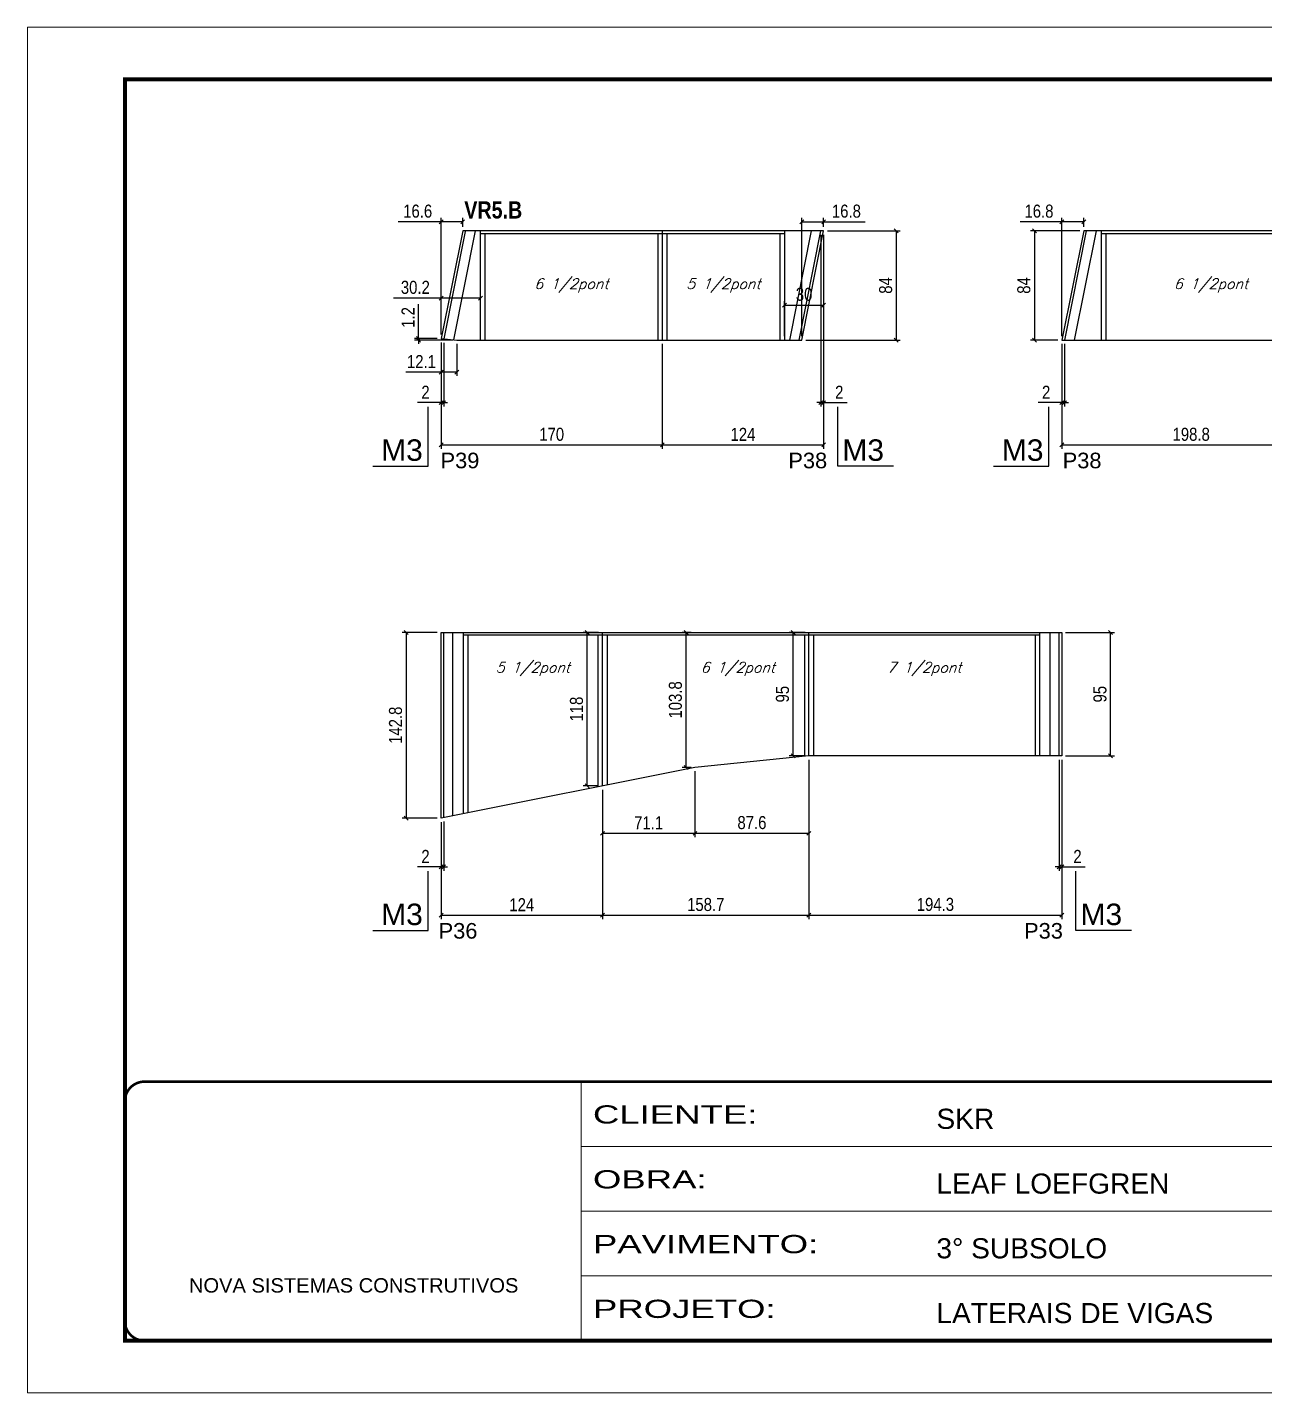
# Model space of a CAD drawing. Extents: x 3309 to 9590, y -2522 to 15424.
# Drawn here: x 6506 to 7457, y 5518 to 6568 of the extents above; entities that cross this region are included whole.
import ezdxf

# ---------------------------------------------------------------- set-up
doc = ezdxf.new("R2010")
doc.units = 0
doc.linetypes.add('CONTINUO', pattern=[0])
doc.linetypes.add('DASHED', pattern=[0.75, 0.5, -0.25])
for name, color, linetype in [('5', 5, 'Continuous'), ('COTA', 241, 'Continuous'), ('NOMENCLATURA', 7, 'Continuous'), ('Painéis', 200, 'Continuous'), ('SARR_2.2x7', 40, 'Continuous'), ('SARR_3.5x7', 81, 'Continuous'), ('texto', 7, 'Continuous')]:
    doc.layers.add(name, color=color, linetype=linetype)
doc.layers.add('Folhas', color=255, linetype='Continuous', lineweight=9)
doc.layers.add('SARRAFO DE PRESSAO', color=251, linetype='DASHED', lineweight=9)
doc.styles.add('ARIAL', font='arial.ttf')
doc.styles.add('COTA TECNICA', font='techl___.ttf', dxfattribs={"height": 10})
doc.styles.add('Romans', font='romans.shx')
doc.styles.get("Standard").update_dxf_attribs({"font": 'arial.ttf'})
doc.styles.add('TECNICA', font='techb___.ttf', dxfattribs={"height": 10})
doc.styles.add('Tecnologia', font='')
doc.styles.get('Tecnologia').set_extended_font_data('Forgotten Futurist')
doc.dimstyles.new('PAINEL', dxfattribs={"dimtxt": 10, "dimasz": 3, "dimexe": 3, "dimexo": 3, "dimgap": 3, "dimtad": 1, "dimdec": 1, "dimzin": 12, "dimdsep": 46, "dimtxsty": 'COTA TECNICA', "dimblk1": 'OBLIQUE', "dimblk2": 'OBLIQUE', "dimsah": 1, "dimcen": 0.9, "dimclrd": 4, "dimclre": 4, "dimclrt": 240, "dimadec": 1, "dimazin": 3, "dimtfac": 1, "dimtdec": 1, "dimtmove": 0, "dimatfit": 3, "dimfxl": 1, "dimtolj": 1, "dimtzin": 12, "dimarcsym": 0})

# ---------------------------------------------------------------- blocks, each defined once
blk = doc.blocks.new('9999999999')
at = {"color": 30, "linetype": 'CONTINUO'}
for p, q in [((98564.6, 34230.2), (98564.6, 34429.4)), ((98564.6, 34379.6), (99584, 34379.6)), ((98564.6, 34329.8), (99488, 34329.8)), ((98564.6, 34280), (99488, 34280))]:
    blk.add_line(p, q, dxfattribs=at)
at = {"color": 30, "linetype": 'CONTINUO', "const_width": 2}
blk.add_lwpolyline([(99584, 34230.2), (99584, 34414.4, 0.414214), (99569, 34429.4), (98229, 34429.4, 0.414214), (98214, 34414.4), (98214, 34245.2, 0.414214), (98229, 34230.2), (99584, 34230.2)], format="xyb", dxfattribs=at)
at = {"layer": 'Folhas'}
blk.add_lwpolyline([(98139, 34190.2), (99624, 34190.2), (99624, 35240.2), (98139, 35240.2)], close=True, dxfattribs=at)
at = {"layer": 'Folhas', "color": 30, "const_width": 3}
blk.add_lwpolyline([(98214, 34230.2), (99584, 34230.2), (99584, 35200.2), (98214, 35200.2)], close=True, dxfattribs=at)
at = {"color": 7, "linetype": 'Continuous', "ltscale": 5, "style": 'ARIAL'}
for s, height, p in [('SKR', 15.48, (98837.7, 34393.1)), ('LEAF LOEFGREN', 15.483, (98837.7, 34343.3)), ('3° SUBSOLO', 15.48, (98837.7, 34293.5)), ('NOVA SISTEMAS CONSTRUTIVOS', 11.059, (98263.2, 34267.2)), ('LATERAIS DE VIGAS', 15.483, (98837.7, 34243.7))]:
    blk.add_text(s, height=height, dxfattribs=at).set_placement(p)
at = {"layer": 'Folhas', "color": 7, "style": 'Tecnologia', "width": 1.5}
for s, p in [('CLIENTE:', (98573.7, 34397.2)), ('OBRA:', (98573.7, 34347.3)), ('PAVIMENTO:', (98573.7, 34297.5)), ('PROJETO:', (98573.7, 34247.7))]:
    blk.add_text(s, height=14, dxfattribs=at).set_placement(p)
blk = doc.blocks.new('_Oblique')
at = {"color": 0, "linetype": 'ByBlock', "lineweight": -2}
blk.add_line((-0.5, -0.5), (0.5, 0.5), dxfattribs=at)
blk = doc.blocks.new('*D979')
at = {"layer": 'COTA', "color": 4, "lineweight": -2, "transparency": 16777216}
for p, q in [((7121.4, 6411.3), (7177.2, 6411.3)), ((7174.2, 6411.3), (7174.2, 6327.3)), ((7104.6, 6327.3), (7177.2, 6327.3))]:
    blk.add_line(p, q, dxfattribs=at)
at = {"layer": 'Defpoints', "color": 0, "transparency": 16777216}
for p in [(7118.4, 6411.3), (7101.6, 6327.3), (7174.2, 6327.3)]:
    blk.add_point(p, dxfattribs=at)
at = {"layer": 'COTA', "color": 4, "lineweight": -2, "transparency": 16777216, "xscale": 3, "yscale": 3, "zscale": 3}
for p, rotation in [((7174.2, 6411.3), 90), ((7174.2, 6327.3), 270)]:
    blk.add_blockref('_Oblique', p, dxfattribs=dict(at, rotation=rotation))
at = {"layer": 'COTA', "color": 240, "transparency": 16777216, "insert": (7166.1, 6369.3), "char_height": 10, "attachment_point": 5, "rotation": 90, "style": 'COTA TECNICA'}
blk.add_mtext('\\A1;84', dxfattribs=at)
blk = doc.blocks.new('*D980')
at = {"layer": 'COTA', "color": 4, "lineweight": -2, "transparency": 16777216}
for p, q in [((6824.4, 6325.5), (6824.4, 6243.7)), ((6994.4, 6324.3), (6994.4, 6243.7)), ((6824.4, 6246.7), (6994.4, 6246.7))]:
    blk.add_line(p, q, dxfattribs=at)
at = {"layer": 'Defpoints', "color": 0, "transparency": 16777216}
for p in [(6824.4, 6328.5), (6994.4, 6327.3), (6994.4, 6246.7)]:
    blk.add_point(p, dxfattribs=at)
at = {"layer": 'COTA', "color": 4, "lineweight": -2, "transparency": 16777216, "xscale": 3, "yscale": 3, "zscale": 3, "rotation": 180}
blk.add_blockref('_Oblique', (6824.4, 6246.7), dxfattribs=at)
at = {"layer": 'COTA', "color": 4, "lineweight": -2, "transparency": 16777216, "xscale": 3, "yscale": 3, "zscale": 3}
blk.add_blockref('_Oblique', (6994.4, 6246.7), dxfattribs=at)
at = {"layer": 'COTA', "color": 240, "transparency": 16777216, "insert": (6909.4, 6254.8), "char_height": 10, "attachment_point": 5, "style": 'COTA TECNICA'}
blk.add_mtext('\\A1;170', dxfattribs=at)
blk = doc.blocks.new('*D981')
at = {"layer": 'COTA', "color": 4, "lineweight": -2, "transparency": 16777216}
for p, q in [((7301.5, 6324.3), (7301.5, 6243.7)), ((7500.3, 6324.3), (7500.3, 6243.7)), ((7301.5, 6246.7), (7500.3, 6246.7))]:
    blk.add_line(p, q, dxfattribs=at)
at = {"layer": 'Defpoints', "color": 0, "transparency": 16777216}
for p in [(7301.5, 6327.3), (7500.3, 6327.3), (7500.3, 6246.7)]:
    blk.add_point(p, dxfattribs=at)
at = {"layer": 'COTA', "color": 4, "lineweight": -2, "transparency": 16777216, "xscale": 3, "yscale": 3, "zscale": 3, "rotation": 180}
blk.add_blockref('_Oblique', (7301.5, 6246.7), dxfattribs=at)
at = {"layer": 'COTA', "color": 4, "lineweight": -2, "transparency": 16777216, "xscale": 3, "yscale": 3, "zscale": 3}
blk.add_blockref('_Oblique', (7500.3, 6246.7), dxfattribs=at)
at = {"layer": 'COTA', "color": 240, "transparency": 16777216, "insert": (7400.9, 6254.8), "char_height": 10, "attachment_point": 5, "style": 'COTA TECNICA'}
blk.add_mtext('\\A1;198.8', dxfattribs=at)
blk = doc.blocks.new('*D982')
at = {"layer": 'COTA', "color": 4, "lineweight": -2, "transparency": 16777216}
for p, q in [((7118.4, 6408.3), (7118.4, 6243.7)), ((6994.4, 6324.3), (6994.4, 6243.7)), ((6994.4, 6246.7), (7118.4, 6246.7))]:
    blk.add_line(p, q, dxfattribs=at)
at = {"layer": 'Defpoints', "color": 0, "transparency": 16777216}
for p in [(7118.4, 6411.3), (6994.4, 6327.3), (7118.4, 6246.7)]:
    blk.add_point(p, dxfattribs=at)
at = {"layer": 'COTA', "color": 4, "lineweight": -2, "transparency": 16777216, "xscale": 3, "yscale": 3, "zscale": 3, "rotation": 180}
blk.add_blockref('_Oblique', (6994.4, 6246.7), dxfattribs=at)
at = {"layer": 'COTA', "color": 4, "lineweight": -2, "transparency": 16777216, "xscale": 3, "yscale": 3, "zscale": 3}
blk.add_blockref('_Oblique', (7118.4, 6246.7), dxfattribs=at)
at = {"layer": 'COTA', "color": 240, "transparency": 16777216, "insert": (7056.4, 6254.8), "char_height": 10, "attachment_point": 5, "style": 'COTA TECNICA'}
blk.add_mtext('\\A1;124', dxfattribs=at)
blk = doc.blocks.new('*D983')
at = {"layer": 'COTA', "color": 4, "lineweight": -2, "transparency": 16777216}
for p, q in [((6824.4, 6418.3), (6791.5, 6418.3)), ((6824.4, 6331.5), (6824.4, 6421.3)), ((6841, 6418.3), (6824.4, 6418.3)), ((6841, 6414.3), (6841, 6421.3))]:
    blk.add_line(p, q, dxfattribs=at)
at = {"layer": 'Defpoints', "color": 0, "transparency": 16777216}
for p in [(6824.4, 6418.3), (6841, 6411.3), (6824.4, 6328.5)]:
    blk.add_point(p, dxfattribs=at)
at = {"layer": 'COTA', "color": 4, "lineweight": -2, "transparency": 16777216, "xscale": 3, "yscale": 3, "zscale": 3, "rotation": 180}
blk.add_blockref('_Oblique', (6824.4, 6418.3), dxfattribs=at)
at = {"layer": 'COTA', "color": 4, "lineweight": -2, "transparency": 16777216, "xscale": 3, "yscale": 3, "zscale": 3}
blk.add_blockref('_Oblique', (6841, 6418.3), dxfattribs=at)
at = {"layer": 'COTA', "color": 240, "transparency": 16777216, "insert": (6806.4, 6426.4), "char_height": 10, "attachment_point": 5, "style": 'COTA TECNICA'}
blk.add_mtext('\\A1;16.6', dxfattribs=at)
blk = doc.blocks.new('*D984')
at = {"layer": 'COTA', "color": 4, "lineweight": -2, "transparency": 16777216}
for p, q in [((7101.6, 6330.3), (7101.6, 6421.3)), ((7101.6, 6418.3), (7118.4, 6418.3)), ((7118.4, 6414.3), (7118.4, 6421.3)), ((7118.4, 6418.3), (7150.4, 6418.3))]:
    blk.add_line(p, q, dxfattribs=at)
at = {"layer": 'Defpoints', "color": 0, "transparency": 16777216}
for p in [(7118.4, 6418.3), (7118.4, 6411.3), (7101.6, 6327.3)]:
    blk.add_point(p, dxfattribs=at)
at = {"layer": 'COTA', "color": 4, "lineweight": -2, "transparency": 16777216, "xscale": 3, "yscale": 3, "zscale": 3, "rotation": 180}
blk.add_blockref('_Oblique', (7101.6, 6418.3), dxfattribs=at)
at = {"layer": 'COTA', "color": 4, "lineweight": -2, "transparency": 16777216, "xscale": 3, "yscale": 3, "zscale": 3}
blk.add_blockref('_Oblique', (7118.4, 6418.3), dxfattribs=at)
at = {"layer": 'COTA', "color": 240, "transparency": 16777216, "insert": (7135.9, 6426.4), "char_height": 10, "attachment_point": 5, "style": 'COTA TECNICA'}
blk.add_mtext('\\A1;16.8', dxfattribs=at)
blk = doc.blocks.new('*D985')
at = {"layer": 'COTA', "color": 4, "lineweight": -2, "transparency": 16777216}
for p, q in [((7301.5, 6418.3), (7269.4, 6418.3)), ((7301.5, 6330.3), (7301.5, 6421.3)), ((7318.3, 6418.3), (7301.5, 6418.3)), ((7318.3, 6414.3), (7318.3, 6421.3))]:
    blk.add_line(p, q, dxfattribs=at)
at = {"layer": 'Defpoints', "color": 0, "transparency": 16777216}
for p in [(7301.5, 6418.3), (7318.3, 6411.3), (7301.5, 6327.3)]:
    blk.add_point(p, dxfattribs=at)
at = {"layer": 'COTA', "color": 4, "lineweight": -2, "transparency": 16777216, "xscale": 3, "yscale": 3, "zscale": 3, "rotation": 180}
blk.add_blockref('_Oblique', (7301.5, 6418.3), dxfattribs=at)
at = {"layer": 'COTA', "color": 4, "lineweight": -2, "transparency": 16777216, "xscale": 3, "yscale": 3, "zscale": 3}
blk.add_blockref('_Oblique', (7318.3, 6418.3), dxfattribs=at)
at = {"layer": 'COTA', "color": 240, "transparency": 16777216, "insert": (7283.9, 6426.4), "char_height": 10, "attachment_point": 5, "style": 'COTA TECNICA'}
blk.add_mtext('\\A1;16.8', dxfattribs=at)
blk = doc.blocks.new('*D991')
at = {"layer": 'COTA', "color": 4, "lineweight": -2, "transparency": 16777216}
for p, q in [((7315.3, 6411.3), (7277.4, 6411.3)), ((7280.4, 6411.3), (7280.4, 6327.3)), ((7298.5, 6327.3), (7277.4, 6327.3))]:
    blk.add_line(p, q, dxfattribs=at)
at = {"layer": 'Defpoints', "color": 0, "transparency": 16777216}
for p in [(7318.3, 6411.3), (7280.4, 6327.3), (7301.5, 6327.3)]:
    blk.add_point(p, dxfattribs=at)
at = {"layer": 'COTA', "color": 4, "lineweight": -2, "transparency": 16777216, "xscale": 3, "yscale": 3, "zscale": 3}
for p, rotation in [((7280.4, 6411.3), 90), ((7280.4, 6327.3), 270)]:
    blk.add_blockref('_Oblique', p, dxfattribs=dict(at, rotation=rotation))
at = {"layer": 'COTA', "color": 240, "transparency": 16777216, "insert": (7272.3, 6369.3), "char_height": 10, "attachment_point": 5, "rotation": 90, "style": 'COTA TECNICA'}
blk.add_mtext('\\A1;84', dxfattribs=at)
blk = doc.blocks.new('*D992')
at = {"layer": 'COTA', "color": 4, "lineweight": -2, "transparency": 16777216}
for p, q in [((6824.4, 6325.5), (6824.4, 6299.7)), ((6836.5, 6324.3), (6836.5, 6299.7)), ((6824.4, 6302.7), (6797.2, 6302.7)), ((6836.5, 6302.7), (6824.4, 6302.7))]:
    blk.add_line(p, q, dxfattribs=at)
at = {"layer": 'Defpoints', "color": 0, "transparency": 16777216}
for p in [(6824.4, 6328.5), (6836.5, 6327.3), (6824.4, 6302.7)]:
    blk.add_point(p, dxfattribs=at)
at = {"layer": 'COTA', "color": 4, "lineweight": -2, "transparency": 16777216, "xscale": 3, "yscale": 3, "zscale": 3, "rotation": 180}
blk.add_blockref('_Oblique', (6824.4, 6302.7), dxfattribs=at)
at = {"layer": 'COTA', "color": 4, "lineweight": -2, "transparency": 16777216, "xscale": 3, "yscale": 3, "zscale": 3}
blk.add_blockref('_Oblique', (6836.5, 6302.7), dxfattribs=at)
at = {"layer": 'COTA', "color": 240, "transparency": 16777216, "insert": (6809.3, 6310.8), "char_height": 10, "attachment_point": 5, "style": 'COTA TECNICA'}
blk.add_mtext('\\A1;12.1', dxfattribs=at)
blk = doc.blocks.new('*D993')
at = {"layer": 'COTA', "color": 4, "lineweight": -2, "transparency": 16777216}
for p, q in [((6824.4, 6359.6), (6787.9, 6359.6)), ((6824.4, 6331.5), (6824.4, 6362.6)), ((6854.6, 6359.6), (6824.4, 6359.6)), ((6854.6, 6330.3), (6854.6, 6362.6))]:
    blk.add_line(p, q, dxfattribs=at)
at = {"layer": 'Defpoints', "color": 0, "transparency": 16777216}
for p in [(6824.4, 6359.6), (6824.4, 6328.5), (6854.6, 6327.3)]:
    blk.add_point(p, dxfattribs=at)
at = {"layer": 'COTA', "color": 4, "lineweight": -2, "transparency": 16777216, "xscale": 3, "yscale": 3, "zscale": 3, "rotation": 180}
blk.add_blockref('_Oblique', (6824.4, 6359.6), dxfattribs=at)
at = {"layer": 'COTA', "color": 4, "lineweight": -2, "transparency": 16777216, "xscale": 3, "yscale": 3, "zscale": 3}
blk.add_blockref('_Oblique', (6854.6, 6359.6), dxfattribs=at)
at = {"layer": 'COTA', "color": 240, "transparency": 16777216, "insert": (6804.6, 6367.8), "char_height": 10, "attachment_point": 5, "style": 'COTA TECNICA'}
blk.add_mtext('\\A1;30.2', dxfattribs=at)
blk = doc.blocks.new('*D994')
at = {"layer": 'COTA', "color": 4, "lineweight": -2, "transparency": 16777216}
for p, q in [((7118.4, 6408.3), (7118.4, 6351.2)), ((7088.4, 6330.3), (7088.4, 6357.2)), ((7088.4, 6354.2), (7118.4, 6354.2))]:
    blk.add_line(p, q, dxfattribs=at)
at = {"layer": 'Defpoints', "color": 0, "transparency": 16777216}
for p in [(7118.4, 6411.3), (7118.4, 6354.2), (7088.4, 6327.3)]:
    blk.add_point(p, dxfattribs=at)
at = {"layer": 'COTA', "color": 4, "lineweight": -2, "transparency": 16777216, "xscale": 3, "yscale": 3, "zscale": 3, "rotation": 180}
blk.add_blockref('_Oblique', (7088.4, 6354.2), dxfattribs=at)
at = {"layer": 'COTA', "color": 4, "lineweight": -2, "transparency": 16777216, "xscale": 3, "yscale": 3, "zscale": 3}
blk.add_blockref('_Oblique', (7118.4, 6354.2), dxfattribs=at)
at = {"layer": 'COTA', "color": 240, "transparency": 16777216, "insert": (7103.4, 6362.5), "char_height": 10, "attachment_point": 5, "style": 'COTA TECNICA'}
blk.add_mtext('\\A1;30', dxfattribs=at)
blk = doc.blocks.new('*D995')
at = {"layer": 'COTA', "color": 4, "lineweight": -2, "transparency": 16777216}
for p, q in [((6807, 6328.5), (6807, 6355)), ((6821.4, 6328.5), (6804, 6328.5)), ((6833.5, 6327.3), (6804, 6327.3)), ((6807, 6327.3), (6807, 6328.5)), ((6807, 6327.3), (6807, 6324.3))]:
    blk.add_line(p, q, dxfattribs=at)
at = {"layer": 'Defpoints', "color": 0, "transparency": 16777216}
for p in [(6807, 6328.5), (6824.4, 6328.5), (6836.5, 6327.3)]:
    blk.add_point(p, dxfattribs=at)
at = {"layer": 'COTA', "color": 4, "lineweight": -2, "transparency": 16777216, "xscale": 3, "yscale": 3, "zscale": 3}
for p, rotation in [((6807, 6328.5), 270), ((6807, 6327.3), 90)]:
    blk.add_blockref('_Oblique', p, dxfattribs=dict(at, rotation=rotation))
at = {"layer": 'COTA', "color": 240, "transparency": 16777216, "insert": (6799, 6344.7), "char_height": 10, "attachment_point": 5, "rotation": 90, "style": 'COTA TECNICA'}
blk.add_mtext('\\A1;1.2', dxfattribs=at)
blk = doc.blocks.new('*D996')
at = {"layer": 'COTA', "color": 4, "lineweight": -2, "transparency": 16777216}
for p, q in [((6824.4, 6325.5), (6824.4, 6276.2)), ((6826.4, 6325.3), (6826.4, 6276.2)), ((6824.4, 6279.2), (6806.3, 6279.2)), ((6826.4, 6279.2), (6824.4, 6279.2)), ((6826.4, 6279.2), (6829.4, 6279.2))]:
    blk.add_line(p, q, dxfattribs=at)
at = {"layer": 'Defpoints', "color": 0, "transparency": 16777216}
for p in [(6824.4, 6328.5), (6826.4, 6328.3), (6824.4, 6279.2)]:
    blk.add_point(p, dxfattribs=at)
at = {"layer": 'COTA', "color": 4, "lineweight": -2, "transparency": 16777216, "xscale": 3, "yscale": 3, "zscale": 3}
blk.add_blockref('_Oblique', (6824.4, 6279.2), dxfattribs=at)
at = {"layer": 'COTA', "color": 4, "lineweight": -2, "transparency": 16777216, "xscale": 3, "yscale": 3, "zscale": 3, "rotation": 180}
blk.add_blockref('_Oblique', (6826.4, 6279.2), dxfattribs=at)
at = {"layer": 'COTA', "color": 240, "transparency": 16777216, "insert": (6812.4, 6287.2), "char_height": 10, "attachment_point": 5, "style": 'COTA TECNICA'}
blk.add_mtext('\\A1;2', dxfattribs=at)
blk = doc.blocks.new('*D997')
at = {"layer": 'COTA', "color": 4, "lineweight": -2, "transparency": 16777216}
for p, q in [((7116.3, 6408.3), (7116.3, 6276.2)), ((7118.4, 6408.3), (7118.4, 6276.2)), ((7116.3, 6279.2), (7113.3, 6279.2)), ((7116.3, 6279.2), (7118.4, 6279.2)), ((7118.4, 6279.2), (7136.5, 6279.2))]:
    blk.add_line(p, q, dxfattribs=at)
at = {"layer": 'Defpoints', "color": 0, "transparency": 16777216}
for p in [(7116.3, 6411.3), (7118.4, 6411.3), (7118.4, 6279.2)]:
    blk.add_point(p, dxfattribs=at)
at = {"layer": 'COTA', "color": 4, "lineweight": -2, "transparency": 16777216, "xscale": 3, "yscale": 3, "zscale": 3}
blk.add_blockref('_Oblique', (7116.3, 6279.2), dxfattribs=at)
at = {"layer": 'COTA', "color": 4, "lineweight": -2, "transparency": 16777216, "xscale": 3, "yscale": 3, "zscale": 3, "rotation": 180}
blk.add_blockref('_Oblique', (7118.4, 6279.2), dxfattribs=at)
at = {"layer": 'COTA', "color": 240, "transparency": 16777216, "insert": (7130.4, 6287.2), "char_height": 10, "attachment_point": 5, "style": 'COTA TECNICA'}
blk.add_mtext('\\A1;2', dxfattribs=at)
blk = doc.blocks.new('*D998')
at = {"layer": 'COTA', "color": 4, "lineweight": -2, "transparency": 16777216}
for p, q in [((7301.5, 6324.3), (7301.5, 6276.2)), ((7303.5, 6324.3), (7303.5, 6276.2)), ((7301.5, 6279.2), (7283.4, 6279.2)), ((7303.5, 6279.2), (7301.5, 6279.2)), ((7303.5, 6279.2), (7306.5, 6279.2))]:
    blk.add_line(p, q, dxfattribs=at)
at = {"layer": 'Defpoints', "color": 0, "transparency": 16777216}
for p in [(7301.5, 6327.3), (7303.5, 6327.3), (7301.5, 6279.2)]:
    blk.add_point(p, dxfattribs=at)
at = {"layer": 'COTA', "color": 4, "lineweight": -2, "transparency": 16777216, "xscale": 3, "yscale": 3, "zscale": 3}
blk.add_blockref('_Oblique', (7301.5, 6279.2), dxfattribs=at)
at = {"layer": 'COTA', "color": 4, "lineweight": -2, "transparency": 16777216, "xscale": 3, "yscale": 3, "zscale": 3, "rotation": 180}
blk.add_blockref('_Oblique', (7303.5, 6279.2), dxfattribs=at)
at = {"layer": 'COTA', "color": 240, "transparency": 16777216, "insert": (7289.4, 6287.2), "char_height": 10, "attachment_point": 5, "style": 'COTA TECNICA'}
blk.add_mtext('\\A1;2', dxfattribs=at)
blk = doc.blocks.new('*D1001')
at = {"layer": 'COTA', "color": 4, "lineweight": -2, "transparency": 16777216}
for p, q in [((6821.4, 6102.5), (6794.5, 6102.5)), ((6797.5, 6102.5), (6797.5, 5959.7)), ((6821.4, 5959.7), (6794.5, 5959.7))]:
    blk.add_line(p, q, dxfattribs=at)
at = {"layer": 'Defpoints', "color": 0, "transparency": 16777216}
for p in [(6824.4, 6102.5), (6797.5, 5959.7), (6824.4, 5959.7)]:
    blk.add_point(p, dxfattribs=at)
at = {"layer": 'COTA', "color": 4, "lineweight": -2, "transparency": 16777216, "xscale": 3, "yscale": 3, "zscale": 3}
for p, rotation in [((6797.5, 6102.5), 90), ((6797.5, 5959.7), 270)]:
    blk.add_blockref('_Oblique', p, dxfattribs=dict(at, rotation=rotation))
at = {"layer": 'COTA', "color": 240, "transparency": 16777216, "insert": (6789.4, 6031.1), "char_height": 10, "attachment_point": 5, "rotation": 90, "style": 'COTA TECNICA'}
blk.add_mtext('\\A1;142.8', dxfattribs=at)
blk = doc.blocks.new('*D1002')
at = {"layer": 'COTA', "color": 4, "lineweight": -2, "transparency": 16777216}
for p, q in [((6948.4, 5981.5), (6948.4, 5882)), ((6824.4, 5956.7), (6824.4, 5882)), ((6824.4, 5885), (6948.4, 5885))]:
    blk.add_line(p, q, dxfattribs=at)
at = {"layer": 'Defpoints', "color": 0, "transparency": 16777216}
for p in [(6948.4, 5984.5), (6824.4, 5959.7), (6948.4, 5885)]:
    blk.add_point(p, dxfattribs=at)
at = {"layer": 'COTA', "color": 4, "lineweight": -2, "transparency": 16777216, "xscale": 3, "yscale": 3, "zscale": 3, "rotation": 180}
blk.add_blockref('_Oblique', (6824.4, 5885), dxfattribs=at)
at = {"layer": 'COTA', "color": 4, "lineweight": -2, "transparency": 16777216, "xscale": 3, "yscale": 3, "zscale": 3}
blk.add_blockref('_Oblique', (6948.4, 5885), dxfattribs=at)
at = {"layer": 'COTA', "color": 240, "transparency": 16777216, "insert": (6886.4, 5893.1), "char_height": 10, "attachment_point": 5, "style": 'COTA TECNICA'}
blk.add_mtext('\\A1;124', dxfattribs=at)
blk = doc.blocks.new('*D1003')
at = {"layer": 'COTA', "color": 4, "lineweight": -2, "transparency": 16777216}
for p, q in [((7107.1, 6004.5), (7107.1, 5882)), ((6948.4, 5981.5), (6948.4, 5882)), ((6948.4, 5885), (7107.1, 5885))]:
    blk.add_line(p, q, dxfattribs=at)
at = {"layer": 'Defpoints', "color": 0, "transparency": 16777216}
for p in [(7107.1, 6007.5), (6948.4, 5984.5), (7107.1, 5885)]:
    blk.add_point(p, dxfattribs=at)
at = {"layer": 'COTA', "color": 4, "lineweight": -2, "transparency": 16777216, "xscale": 3, "yscale": 3, "zscale": 3, "rotation": 180}
blk.add_blockref('_Oblique', (6948.4, 5885), dxfattribs=at)
at = {"layer": 'COTA', "color": 4, "lineweight": -2, "transparency": 16777216, "xscale": 3, "yscale": 3, "zscale": 3}
blk.add_blockref('_Oblique', (7107.1, 5885), dxfattribs=at)
at = {"layer": 'COTA', "color": 240, "transparency": 16777216, "insert": (7027.8, 5893.2), "char_height": 10, "attachment_point": 5, "style": 'COTA TECNICA'}
blk.add_mtext('\\A1;158.7', dxfattribs=at)
blk = doc.blocks.new('*D1004')
at = {"layer": 'COTA', "color": 4, "lineweight": -2, "transparency": 16777216}
for p, q in [((7107.1, 6004.5), (7107.1, 5882)), ((7301.4, 6004.5), (7301.4, 5882)), ((7107.1, 5885), (7301.4, 5885))]:
    blk.add_line(p, q, dxfattribs=at)
at = {"layer": 'Defpoints', "color": 0, "transparency": 16777216}
for p in [(7107.1, 6007.5), (7301.4, 6007.5), (7301.4, 5885)]:
    blk.add_point(p, dxfattribs=at)
at = {"layer": 'COTA', "color": 4, "lineweight": -2, "transparency": 16777216, "xscale": 3, "yscale": 3, "zscale": 3, "rotation": 180}
blk.add_blockref('_Oblique', (7107.1, 5885), dxfattribs=at)
at = {"layer": 'COTA', "color": 4, "lineweight": -2, "transparency": 16777216, "xscale": 3, "yscale": 3, "zscale": 3}
blk.add_blockref('_Oblique', (7301.4, 5885), dxfattribs=at)
at = {"layer": 'COTA', "color": 240, "transparency": 16777216, "insert": (7204.3, 5893.3), "char_height": 10, "attachment_point": 5, "style": 'COTA TECNICA'}
blk.add_mtext('\\A1;194.3', dxfattribs=at)
blk = doc.blocks.new('*D1005')
at = {"layer": 'COTA', "color": 4, "lineweight": -2, "transparency": 16777216}
for p, q in [((7304.4, 6102.5), (7341.9, 6102.5)), ((7338.9, 6007.5), (7338.9, 6102.5)), ((7304.4, 6007.5), (7341.9, 6007.5))]:
    blk.add_line(p, q, dxfattribs=at)
at = {"layer": 'Defpoints', "color": 0, "transparency": 16777216}
for p in [(7301.4, 6102.5), (7338.9, 6102.5), (7301.4, 6007.5)]:
    blk.add_point(p, dxfattribs=at)
at = {"layer": 'COTA', "color": 4, "lineweight": -2, "transparency": 16777216, "xscale": 3, "yscale": 3, "zscale": 3}
for p, rotation in [((7338.9, 6102.5), 90), ((7338.9, 6007.5), 270)]:
    blk.add_blockref('_Oblique', p, dxfattribs=dict(at, rotation=rotation))
at = {"layer": 'COTA', "color": 240, "transparency": 16777216, "insert": (7330.8, 6055), "char_height": 10, "attachment_point": 5, "rotation": 90, "style": 'COTA TECNICA'}
blk.add_mtext('\\A1;95', dxfattribs=at)
blk = doc.blocks.new('*D1006')
at = {"layer": 'COTA', "color": 4, "lineweight": -2, "transparency": 16777216}
for p, q in [((7019.5, 5995.7), (7019.5, 5945)), ((6948.4, 5981.5), (6948.4, 5945)), ((6948.4, 5948), (7019.5, 5948))]:
    blk.add_line(p, q, dxfattribs=at)
at = {"layer": 'Defpoints', "color": 0, "transparency": 16777216}
for p in [(7019.5, 5998.7), (6948.4, 5984.5), (7019.5, 5948)]:
    blk.add_point(p, dxfattribs=at)
at = {"layer": 'COTA', "color": 4, "lineweight": -2, "transparency": 16777216, "xscale": 3, "yscale": 3, "zscale": 3, "rotation": 180}
blk.add_blockref('_Oblique', (6948.4, 5948), dxfattribs=at)
at = {"layer": 'COTA', "color": 4, "lineweight": -2, "transparency": 16777216, "xscale": 3, "yscale": 3, "zscale": 3}
blk.add_blockref('_Oblique', (7019.5, 5948), dxfattribs=at)
at = {"layer": 'COTA', "color": 240, "transparency": 16777216, "insert": (6983.9, 5956.1), "char_height": 10, "attachment_point": 5, "style": 'COTA TECNICA'}
blk.add_mtext('\\A1;71.1', dxfattribs=at)
blk = doc.blocks.new('*D1007')
at = {"layer": 'COTA', "color": 4, "lineweight": -2, "transparency": 16777216}
for p, q in [((7019.5, 5995.7), (7019.5, 5945)), ((7107.1, 6004.5), (7107.1, 5945)), ((7019.5, 5948), (7107.1, 5948))]:
    blk.add_line(p, q, dxfattribs=at)
at = {"layer": 'Defpoints', "color": 0, "transparency": 16777216}
for p in [(7107.1, 6007.5), (7019.5, 5998.7), (7107.1, 5948)]:
    blk.add_point(p, dxfattribs=at)
at = {"layer": 'COTA', "color": 4, "lineweight": -2, "transparency": 16777216, "xscale": 3, "yscale": 3, "zscale": 3, "rotation": 180}
blk.add_blockref('_Oblique', (7019.5, 5948), dxfattribs=at)
at = {"layer": 'COTA', "color": 4, "lineweight": -2, "transparency": 16777216, "xscale": 3, "yscale": 3, "zscale": 3}
blk.add_blockref('_Oblique', (7107.1, 5948), dxfattribs=at)
at = {"layer": 'COTA', "color": 240, "transparency": 16777216, "insert": (7063.3, 5956.2), "char_height": 10, "attachment_point": 5, "style": 'COTA TECNICA'}
blk.add_mtext('\\A1;87.6', dxfattribs=at)
blk = doc.blocks.new('*D1008')
at = {"layer": 'COTA', "color": 4, "lineweight": -2, "transparency": 16777216}
for p, q in [((7016.5, 6102.5), (7009.7, 6102.5)), ((7012.7, 5998.7), (7012.7, 6102.5)), ((7016.5, 5998.7), (7009.7, 5998.7))]:
    blk.add_line(p, q, dxfattribs=at)
at = {"layer": 'Defpoints', "color": 0, "transparency": 16777216}
for p in [(7012.7, 6102.5), (7019.5, 6102.5), (7019.5, 5998.7)]:
    blk.add_point(p, dxfattribs=at)
at = {"layer": 'COTA', "color": 4, "lineweight": -2, "transparency": 16777216, "xscale": 3, "yscale": 3, "zscale": 3}
for p, rotation in [((7012.7, 6102.5), 90), ((7012.7, 5998.7), 270)]:
    blk.add_blockref('_Oblique', p, dxfattribs=dict(at, rotation=rotation))
at = {"layer": 'COTA', "color": 240, "transparency": 16777216, "insert": (7004.5, 6050.6), "char_height": 10, "attachment_point": 5, "rotation": 90, "style": 'COTA TECNICA'}
blk.add_mtext('\\A1;103.8', dxfattribs=at)
blk = doc.blocks.new('*D1009')
at = {"layer": 'COTA', "color": 4, "lineweight": -2, "transparency": 16777216}
for p, q in [((6945.4, 6102.5), (6933.6, 6102.5)), ((6936.6, 5984.5), (6936.6, 6102.5)), ((6945.4, 5984.5), (6933.6, 5984.5))]:
    blk.add_line(p, q, dxfattribs=at)
at = {"layer": 'Defpoints', "color": 0, "transparency": 16777216}
for p in [(6936.6, 6102.5), (6948.4, 6102.5), (6948.4, 5984.5)]:
    blk.add_point(p, dxfattribs=at)
at = {"layer": 'COTA', "color": 4, "lineweight": -2, "transparency": 16777216, "xscale": 3, "yscale": 3, "zscale": 3}
for p, rotation in [((6936.6, 6102.5), 90), ((6936.6, 5984.5), 270)]:
    blk.add_blockref('_Oblique', p, dxfattribs=dict(at, rotation=rotation))
at = {"layer": 'COTA', "color": 240, "transparency": 16777216, "insert": (6928.5, 6043.5), "char_height": 10, "attachment_point": 5, "rotation": 90, "style": 'COTA TECNICA'}
blk.add_mtext('\\A1;118', dxfattribs=at)
blk = doc.blocks.new('*D1010')
at = {"layer": 'COTA', "color": 4, "lineweight": -2, "transparency": 16777216}
for p, q in [((7104.1, 6102.5), (7091.9, 6102.5)), ((7094.9, 6007.5), (7094.9, 6102.5)), ((7104.1, 6007.5), (7091.9, 6007.5))]:
    blk.add_line(p, q, dxfattribs=at)
at = {"layer": 'Defpoints', "color": 0, "transparency": 16777216}
for p in [(7094.9, 6102.5), (7107.1, 6102.5), (7107.1, 6007.5)]:
    blk.add_point(p, dxfattribs=at)
at = {"layer": 'COTA', "color": 4, "lineweight": -2, "transparency": 16777216, "xscale": 3, "yscale": 3, "zscale": 3}
for p, rotation in [((7094.9, 6102.5), 90), ((7094.9, 6007.5), 270)]:
    blk.add_blockref('_Oblique', p, dxfattribs=dict(at, rotation=rotation))
at = {"layer": 'COTA', "color": 240, "transparency": 16777216, "insert": (7086.8, 6055), "char_height": 10, "attachment_point": 5, "rotation": 90, "style": 'COTA TECNICA'}
blk.add_mtext('\\A1;95', dxfattribs=at)
blk = doc.blocks.new('*D1011')
at = {"layer": 'COTA', "color": 4, "lineweight": -2, "transparency": 16777216}
for p, q in [((6824.4, 5956.7), (6824.4, 5919.2)), ((6826.4, 5957.1), (6826.4, 5919.2)), ((6824.4, 5922.2), (6806.3, 5922.2)), ((6826.4, 5922.2), (6824.4, 5922.2)), ((6826.4, 5922.2), (6829.4, 5922.2))]:
    blk.add_line(p, q, dxfattribs=at)
at = {"layer": 'Defpoints', "color": 0, "transparency": 16777216}
for p in [(6824.4, 5959.7), (6826.4, 5960.1), (6824.4, 5922.2)]:
    blk.add_point(p, dxfattribs=at)
at = {"layer": 'COTA', "color": 4, "lineweight": -2, "transparency": 16777216, "xscale": 3, "yscale": 3, "zscale": 3}
blk.add_blockref('_Oblique', (6824.4, 5922.2), dxfattribs=at)
at = {"layer": 'COTA', "color": 4, "lineweight": -2, "transparency": 16777216, "xscale": 3, "yscale": 3, "zscale": 3, "rotation": 180}
blk.add_blockref('_Oblique', (6826.4, 5922.2), dxfattribs=at)
at = {"layer": 'COTA', "color": 240, "transparency": 16777216, "insert": (6812.4, 5930.2), "char_height": 10, "attachment_point": 5, "style": 'COTA TECNICA'}
blk.add_mtext('\\A1;2', dxfattribs=at)
blk = doc.blocks.new('*D1012')
at = {"layer": 'COTA', "color": 4, "lineweight": -2, "transparency": 16777216}
for p, q in [((7299.4, 6004.5), (7299.4, 5919.2)), ((7301.4, 6004.5), (7301.4, 5919.2)), ((7299.4, 5922.2), (7296.4, 5922.2)), ((7299.4, 5922.2), (7301.4, 5922.2)), ((7301.4, 5922.2), (7319.5, 5922.2))]:
    blk.add_line(p, q, dxfattribs=at)
at = {"layer": 'Defpoints', "color": 0, "transparency": 16777216}
for p in [(7299.4, 6007.5), (7301.4, 6007.5), (7301.4, 5922.2)]:
    blk.add_point(p, dxfattribs=at)
at = {"layer": 'COTA', "color": 4, "lineweight": -2, "transparency": 16777216, "xscale": 3, "yscale": 3, "zscale": 3}
blk.add_blockref('_Oblique', (7299.4, 5922.2), dxfattribs=at)
at = {"layer": 'COTA', "color": 4, "lineweight": -2, "transparency": 16777216, "xscale": 3, "yscale": 3, "zscale": 3, "rotation": 180}
blk.add_blockref('_Oblique', (7301.4, 5922.2), dxfattribs=at)
at = {"layer": 'COTA', "color": 240, "transparency": 16777216, "insert": (7313.5, 5930.2), "char_height": 10, "attachment_point": 5, "style": 'COTA TECNICA'}
blk.add_mtext('\\A1;2', dxfattribs=at)

msp = doc.modelspace()

# ---------------------------------------------------------------- linework, layer by layer
at = {"layer": 'COTA'}
msp.add_line((7088.36, 6411.32), (7088.36, 6327.32), dxfattribs=at)
at = {"layer": 'NOMENCLATURA', "linetype": 'Continuous'}
for p, q in [((6814.5, 6230.25), (6814.5, 6275.93)), ((7129.3, 6230.25), (7129.3, 6275.93)), ((7291.55, 6230.25), (7291.55, 6275.93)), ((6771.81, 6230.25), (6814.5, 6230.25)), ((7171.99, 6230.25), (7129.3, 6230.25)), ((7248.86, 6230.25), (7291.55, 6230.25)), ((6814.5, 5873.24), (6814.5, 5918.92)), ((7312.35, 5873.24), (7312.35, 5918.92)), ((6771.81, 5873.24), (6814.5, 5873.24)), ((7355.04, 5873.24), (7312.35, 5873.24))]:
    msp.add_line(p, q, dxfattribs=at)
at = {"layer": 'Painéis', "linetype": 'ByBlock'}
for p, q in [((6840.97, 6411.32), (6824.41, 6328.51)), ((6842.94, 6410.93), (6826.41, 6328.31)), ((7118.36, 6411.32), (6840.97, 6411.32)), ((6994.36, 6411.32), (6994.36, 6327.32)), ((7099.52, 6327.32), (7116.32, 6411.32)), ((7101.56, 6327.32), (7118.36, 6411.32)), ((7318.26, 6411.32), (7301.46, 6327.32)), ((7320.3, 6411.32), (7303.5, 6327.32)), ((7500.3, 6411.32), (7318.26, 6411.32)), ((6824.41, 6328.51), (6836.47, 6327.32)), ((6836.47, 6327.32), (7101.56, 6327.32)), ((7301.46, 6327.32), (7738.83, 6327.32)), ((6824.41, 5959.7), (6824.41, 6102.47)), ((6824.41, 6102.47), (7301.41, 6102.47)), ((6826.41, 5960.1), (6826.41, 6102.47)), ((6948.41, 5984.49), (6948.41, 6102.47)), ((7107.11, 6007.47), (7107.11, 6102.47)), ((7299.41, 6007.47), (7299.41, 6102.47)), ((7301.41, 6102.47), (7301.41, 6007.47)), ((7107.11, 6007.47), (7019.47, 5998.71)), ((7301.41, 6007.47), (7107.11, 6007.47)), ((7019.47, 5998.71), (6824.41, 5959.7))]:
    msp.add_line(p, q, dxfattribs=at)
at = {"layer": 'SARR_2.2x7', "linetype": 'Continuous'}
for p, q in [((6850.55, 6411.32), (6833.81, 6327.58)), ((6994.36, 6409.12), (6854.57, 6409.12)), ((7088.36, 6409.12), (6994.36, 6409.12)), ((7092.38, 6327.32), (7109.18, 6411.32)), ((7327.84, 6411.32), (7311.04, 6327.32)), ((7500.3, 6409.12), (7331.86, 6409.12)), ((6833.41, 5961.5), (6833.41, 6102.47)), ((7292.41, 6007.47), (7292.41, 6102.47)), ((6948.41, 6100.27), (6841.41, 6100.27)), ((7107.11, 6100.27), (6948.41, 6100.27)), ((7284.41, 6100.27), (7107.11, 6100.27))]:
    msp.add_line(p, q, dxfattribs=at)
at = {"layer": 'SARR_3.5x7'}
for p, q in [((6854.57, 6327.32), (6854.57, 6411.32)), ((6858.07, 6409.12), (6858.07, 6327.32)), ((6990.86, 6409.12), (6990.86, 6327.32)), ((6997.86, 6409.12), (6997.86, 6327.32)), ((7084.86, 6409.12), (7084.86, 6327.32)), ((7331.86, 6327.32), (7331.86, 6411.32)), ((7335.36, 6409.12), (7335.36, 6327.32)), ((6841.41, 6102.47), (6841.41, 5963.1)), ((7284.41, 6102.47), (7284.41, 6007.47)), ((6844.91, 6100.27), (6844.91, 5963.8)), ((6944.91, 6100.27), (6944.91, 5983.79)), ((6951.91, 6100.27), (6951.91, 5985.19)), ((7103.61, 6100.27), (7103.61, 6007.12)), ((7110.61, 6100.27), (7110.61, 6007.47)), ((7280.91, 6100.27), (7280.91, 6007.47))]:
    msp.add_line(p, q, dxfattribs=at)

# ---------------------------------------------------------------- block references
at = {"layer": 'SARRAFO DE PRESSAO', "color": 6, "linetype": 'ByBlock'}
msp.add_blockref('9999999999', (-91632.61, -28672.37), dxfattribs=at)

# ---------------------------------------------------------------- texts
at = {"layer": '5', "linetype": 'Continuous'}
for s, p in [('P39', (6823.98, 6228.71)), ('P38', (7091.3, 6228.71)), ('P38', (7302.14, 6228.71)), ('P36', (6822.5, 5867.01)), ('P33', (7272.48, 5867.01))]:
    msp.add_text(s, height=12, rotation=0.00004, dxfattribs=at).set_placement(p)
at = {"layer": 'NOMENCLATURA', "style": 'TECNICA'}
msp.add_text('VR5.B', height=13.2, dxfattribs=at).set_placement((6842.22, 6420.78))
at = {"layer": 'NOMENCLATURA', "linetype": 'Continuous'}
for p in [(6778.33, 6234.45), (7132.78, 6234.45), (7255.38, 6234.45), (6778.33, 5877.43), (7315.83, 5877.43)]:
    msp.add_text('M3', height=16.5, dxfattribs=at).set_placement(p)
at = {"layer": 'texto', "color": 2, "char_height": 8, "attachment_point": 5, "style": 'Romans'}
for s, insert in [('{\\Q19;\\C256;6 1/2pont}', (6924.47, 6369.32)), ('{\\Q19;\\C256;5 1/2pont}', (7041.36, 6369.32)), ('{\\Q19;\\C256;6 1/2pont}', (7416.08, 6369.32)), ('{\\Q19;\\C256;5 1/2pont}', (6894.91, 6074.34)), ('{\\Q19;\\C256;6 1/2pont}', (7052.47, 6074.34)), ('{\\Q19;\\C256;7 1/2pont}', (7195.76, 6074.34))]:
    msp.add_mtext(s, dxfattribs=dict(at, insert=insert))

# ---------------------------------------------------------------- dimensions: what is measured, and where the dimension line sits
at = {"layer": 'COTA'}
for base, p1, p2, picture, middle in [((6824.41, 6418.3), (6840.97, 6411.32), (6824.41, 6328.51), '*D983', (6806.44, 6426.4)), ((7118.36, 6418.3), (7101.56, 6327.32), (7118.36, 6411.32), '*D984', (7135.9, 6426.42)), ((7301.46, 6418.3), (7318.26, 6411.32), (7301.46, 6327.32), '*D985', (7283.92, 6426.42)), ((7118.36, 6246.72), (6994.36, 6327.32), (7118.36, 6411.32), '*D982', (7056.36, 6254.79)), ((7118.36, 6354.24), (7088.36, 6327.32), (7118.36, 6411.32), '*D994', (7103.36, 6362.46)), ((7118.36, 6279.22), (7116.32, 6411.32), (7118.36, 6411.32), '*D997', (7130.42, 6287.22)), ((6824.41, 6359.56), (6854.57, 6327.32), (6824.41, 6328.51), '*D993', (6804.65, 6367.78)), ((6824.41, 6302.71), (6836.47, 6327.32), (6824.41, 6328.51), '*D992', (6809.31, 6310.77)), ((6824.41, 6279.22), (6826.42, 6328.35), (6824.41, 6328.51), '*D996', (6812.36, 6287.22)), ((6994.3615, 6246.7183), (6824.4113, 6328.5056), (6994.3615, 6327.3234), '*D980', (6909.3864, 6254.8206)), ((7301.46, 6279.22), (7303.5, 6327.32), (7301.46, 6327.32), '*D998', (7289.41, 6287.22)), ((7500.3, 6246.72), (7301.46, 6327.32), (7500.3, 6327.32), '*D981', (7400.88, 6254.82)), ((7107.11, 5885.02), (6948.41, 5984.49), (7107.11, 6007.47), '*D1003', (7027.76, 5893.15)), ((7301.41, 5922.21), (7299.41, 6007.47), (7301.41, 6007.47), '*D1012', (7313.47, 5930.21)), ((7019.47, 5948.04), (6948.41, 5984.49), (7019.47, 5998.71), '*D1006', (6983.94, 5956.11)), ((6948.41, 5885.02), (6824.41, 5959.7), (6948.41, 5984.49), '*D1002', (6886.41, 5893.09)), ((6824.41, 5922.21), (6826.41, 5960.1), (6824.41, 5959.7), '*D1011', (6812.36, 5930.21))]:
    dim = msp.add_linear_dim(base=base, p1=p1, p2=p2, dimstyle='PAINEL', dxfattribs=at)
    dim.commit()
    dim.dimension.update_dxf_attribs({"geometry": picture, "text_midpoint": middle})
for base, p1, p2, picture, middle in [((7174.16, 6327.32), (7118.36, 6411.32), (7101.56, 6327.32), '*D979', (7166.07, 6369.32)), ((7280.39, 6327.32), (7318.26, 6411.32), (7301.46, 6327.32), '*D991', (7272.3, 6369.32)), ((6807.03, 6328.51), (6836.47, 6327.32), (6824.41, 6328.51), '*D995', (6798.97, 6344.73)), ((6797.54, 5959.7), (6824.41, 6102.47), (6824.41, 5959.7), '*D1001', (6789.44, 6031.08)), ((6936.6, 6102.47), (6948.41, 5984.49), (6948.41, 6102.47), '*D1009', (6928.51, 6043.48)), ((7012.75, 6102.47), (7019.47, 5998.71), (7019.47, 6102.47), '*D1008', (7004.51, 6050.59)), ((7094.9, 6102.47), (7107.11, 6007.47), (7107.11, 6102.47), '*D1010', (7086.76, 6054.97)), ((7338.92, 6102.47), (7301.41, 6007.47), (7301.41, 6102.47), '*D1005', (7330.78, 6054.97))]:
    dim = msp.add_linear_dim(base=base, p1=p1, p2=p2, angle=90, dimstyle='PAINEL', dxfattribs=at)
    dim.commit()
    dim.dimension.update_dxf_attribs({"geometry": picture, "text_midpoint": middle})
for base, p1, p2, picture, middle in [((7107.11, 5948.04), (7019.47, 5998.71), (7107.11, 6007.47), '*D1007', (7063.29, 5956.16)), ((7301.41, 5885.02), (7107.11, 6007.47), (7301.41, 6007.47), '*D1004', (7204.26, 5893.27))]:
    dim = msp.add_linear_dim(base=base, p1=p1, p2=p2, dimstyle='PAINEL', override={"dimtmove": 1}, dxfattribs=at)
    dim.commit()
    dim.dimension.update_dxf_attribs({"geometry": picture, "text_midpoint": middle})

doc.saveas('drawing.dxf')
